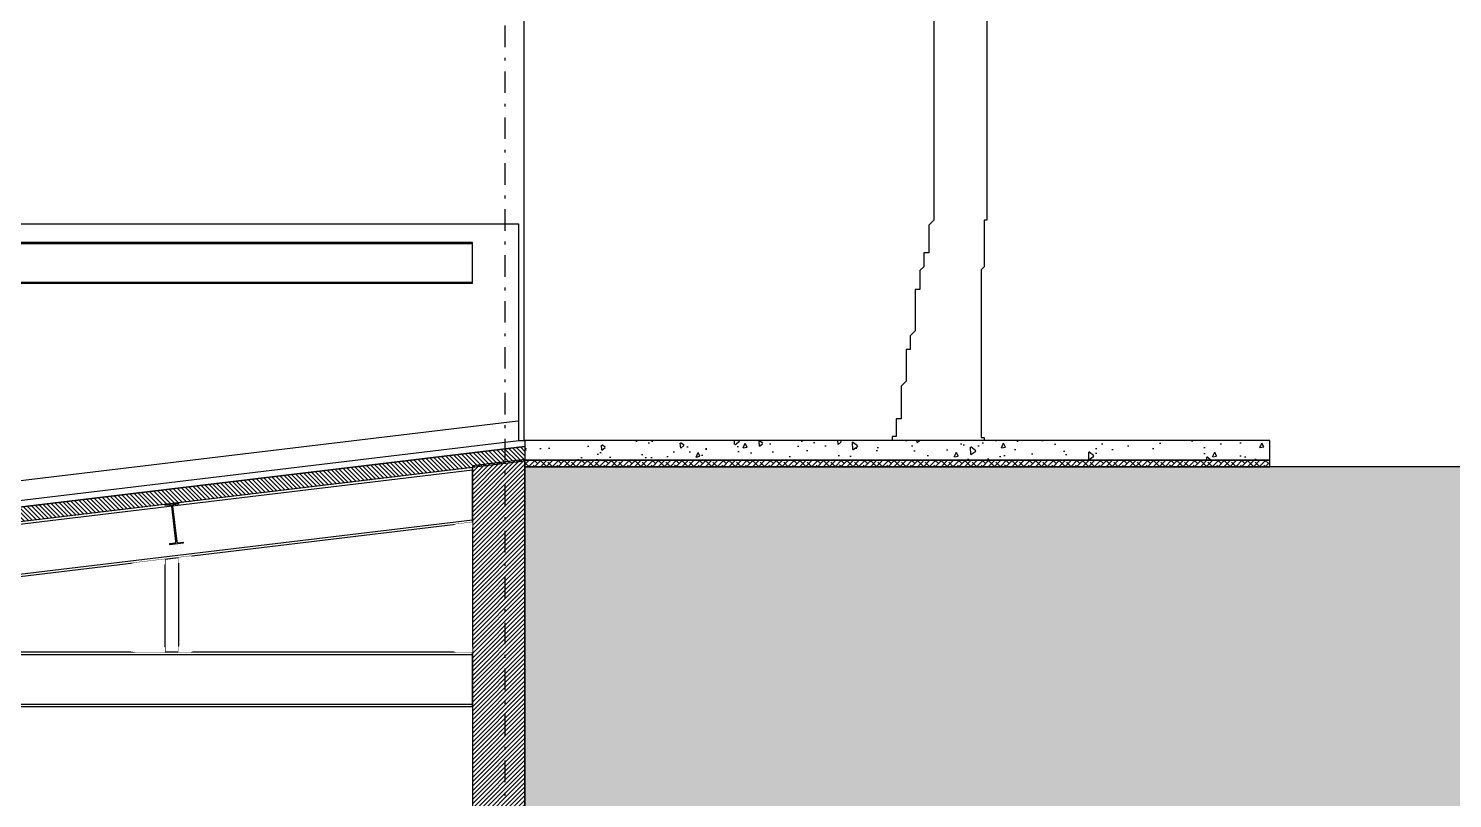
# Model space of a CAD drawing. Header units: millimetres. Extents: x -101 to 3415, y -52 to 1366.
# Drawn here: x 325.09 to 374.71, y 60.52 to 87.34 of the extents above; entities that cross this region are included whole.
import ezdxf

# ---------------------------------------------------------------- set-up
doc = ezdxf.new("R2010")
doc.units = ezdxf.units.MM
doc.set_wipeout_variables(frame=1)
doc.linetypes.add('DASHDOT2', pattern=[0.5, 0.25, -0.125, 0, -0.125])
doc.layers.add('00_ARQ', color=8, linetype='Continuous')

msp = doc.modelspace()

# ---------------------------------------------------------------- hatches: boundary and pattern name
at = {"layer": '00_ARQ', "ltscale": 3}
h = msp.add_hatch(dxfattribs=at)
h.set_pattern_fill('AR-CONC', color=9, scale=0.009146, angle=45, style=0)
h.set_pattern_definition([(95, (4871.278, -1168.6405), (1.2812828, 1.07512403), [0.1742282, -1.9165101]), (40, (4871.278, -1168.6405), (-1.46350267, 1.0076584), [0.13938255, -1.53321343]), (145.451445, (4871.3848, -1168.5509), (-0.1822198, 2.08278236), [0.1480712, -1.6287843]), (91.1842, (4870.9495, -1168.312), (2.024982, 1.4811995), [0.2613423, -2.8747652]), (141.63556, (4871.1183, -1168.1885), (-0.064813, 3.1354377), [0.2221069, -2.4431787]), (36.18415, (4870.9495, -1168.312), (-0.064813, 3.1354377), [0.2090735, -2.2998097]), (66, (4871.1959, -1168.2298), (1.64186044, 0.31914534), [0.1742282, -1.9165101]), (11, (4871.196, -1168.2298), (-0.79148005, 1.5908378), [0.13938255, -1.5332081]), (116.451445, (4871.3327, -1168.2032), (0.8503804, 1.9099831), [0.1480712, -1.6287815]), (82.5, (4871.27805, -1168.64046), (-0.52685022, 0.56679873), [0, -1.51462375, 0, -1.55643852, 0, -1.5390157]), (52.5, (4871.27805, -1168.6405), (-0.2157478, 1.08000444), [0, -0.88740226, 0, -1.47977811, 0, -0.58656825]), (12.5, (4870.91174, -1169.0068), (0.91392393, 0.839827405), [0, -0.58076064, 0, -1.8119732, 0, -2.40434905]), (2.5, (4870.7475, -1169.171), (0.79352852, 1.12239898), [0, -0.75498883, 0, -1.20333605, 0, -1.70743628])])
h.paths.add_polyline_path([(368.344, 72.992), (342.392, 72.992), (342.392, 72.306), (368.344, 72.306)])
at = {"layer": '00_ARQ'}
h = msp.add_hatch(dxfattribs=at)
h.set_pattern_fill('EARTH', color=9, scale=0.457292, angle=45, style=0)
h.set_pattern_definition([(45, (-3488.3955, -6.6233), (3e-16, 4.1065979), [2.903803, -2.903803]), (45, (-3489.1654, -5.8534), (3e-16, 4.1065979), [2.903803, -2.903803]), (45, (-3489.9354, -5.0834), (3e-16, 4.1065979), [2.903803, -2.903803]), (135, (-3489.9354, -4.57), (-4.1065979, 3e-16), [2.903803, -2.903803]), (135, (-3489.1654, -3.8), (-4.1065979, 3e-16), [2.903803, -2.903803]), (135, (-3488.3955, -3.03), (-4.1065979, 3e-16), [2.903803, -2.903803])])
h.paths.add_polyline_path([(201.99, 72.077), (188.272, 72.077), (188.272, 21.089), (391.208, 21.089), (391.208, 72.077), (342.392, 72.077), (342.392, 34.808), (338.505, 34.808), (338.505, 35.723), (206.602, 35.723), (206.602, 34.808), (201.99, 34.808)])
h = msp.add_hatch(dxfattribs=at)
h.set_pattern_fill('LINE', color=9, scale=0.034297, angle=45, style=0)
h.set_pattern_definition([(45, (-3488.39546, -6.62335), (-0.07699871, 0.07699871), [])])
h.paths.add_polyline_path([(342.392, 38.695), (342.392, 72.326), (342.392, 72.326), (340.563, 72.107), (340.563, 38.695)])
at = {"layer": '00_ARQ', "ltscale": 3}
h = msp.add_hatch(dxfattribs=at)
h.set_pattern_fill('ANSI38', color=9, scale=0.045729, style=0)
h.set_pattern_definition([(45, (-1103.71412, -98.03116), (-0.102664947, 0.102664947), []), (135, (-1103.71412, -98.03116), (-0.30799484, 0.102664947), [0.3629754, -0.21778524])])
h.paths.add_polyline_path([(342.394, 72.306), (368.344, 72.306), (368.344, 72.077), (342.394, 72.077)])

# ---------------------------------------------------------------- linework, layer by layer
at = {"layer": '00_ARQ', "color": 9, "linetype": 'DASHDOT2', "ltscale": 3}
msp.add_line((341.707, 38.695), (341.707, 195.855), dxfattribs=at)
at = {"layer": '00_ARQ', "color": 9}
for points in [[(328.637, 94.629), (328.637, 90.368), (342.358, 90.368), (342.358, 72.992)], [(356.636, 90.596), (356.636, 80.659), (356.465, 80.488), (356.465, 79.525), (356.293, 79.525), (356.293, 79.043), (356.155, 78.906), (356.155, 78.253), (355.984, 78.253), (355.984, 76.809), (355.812, 76.637), (355.812, 76.155), (355.674, 76.155), (355.674, 75.055), (355.502, 74.883), (355.502, 73.749), (355.331, 73.749), (355.331, 73.13), (355.193, 73.13), (355.193, 72.992)], [(358.492, 87.777), (358.492, 80.659), (358.389, 80.659), (358.389, 79.043), (358.286, 78.94), (358.286, 73.095), (358.389, 73.095), (358.389, 72.992)], [(320.486, 80.569), (320.486, 80.538), (342.166, 80.537), (342.166, 73.678)], [(285.022, 66.133), (285.022, 66.824), (342.142, 73.678), (342.166, 73.678), (342.166, 72.992)]]:
    msp.add_lwpolyline(points, dxfattribs=at)
for points in [[(318.506, 78.47), (340.563, 78.47), (340.563, 79.883), (318.506, 79.883)], [(318.506, 78.511), (340.563, 78.511), (340.563, 79.843), (318.506, 79.843)], [(368.344, 72.992), (342.392, 72.992), (342.392, 72.306), (368.344, 72.306)], [(342.392, 38.695), (342.392, 72.326), (342.392, 72.326), (342.392, 72.326), (340.563, 72.107), (340.563, 38.695)]]:
    msp.add_lwpolyline(points, close=True, dxfattribs=at)
at = {"layer": '00_ARQ', "color": 9, "ltscale": 2}
for points in [[(342.392, 72.992), (342.392, 72.787), (286.941, 66.131), (285.022, 66.133), (342.183, 72.992), (342.392, 72.992), (342.392, 72.992)], [(201.99, 72.077), (188.272, 72.077), (188.272, 21.089), (391.208, 21.089), (391.208, 72.077), (342.392, 72.077), (342.392, 34.808), (338.505, 34.808), (338.505, 35.723), (206.602, 35.723), (206.602, 34.808), (201.99, 34.808)], [(340.563, 72.047), (286.972, 65.614), (302.819, 65.614), (340.563, 70.145)], [(287.586, 65.614), (340.563, 71.973), (340.563, 70.218), (302.205, 65.614)], [(329.855, 68.86), (330.317, 68.915), (330.317, 65.614), (329.855, 65.614)], [(340.563, 65.614), (318.921, 65.614), (318.921, 63.726), (340.563, 63.726)], [(318.921, 65.541), (340.563, 65.541), (340.563, 63.799), (318.921, 63.799)]]:
    msp.add_lwpolyline(points, close=True, dxfattribs=at)
at = {"layer": '00_ARQ', "color": 9, "ltscale": 3}
msp.add_lwpolyline([(368.344, 72.306), (342.392, 72.306), (342.392, 72.077), (368.343, 72.077)], close=True, dxfattribs=at)

# ---------------------------------------------------------------- next in the draw order: wipeouts: each hides what was drawn before it
at = {"color": 9, "ltscale": 2}
for points in [[(330.317, 68.733), (330.317, 68.915), (330.73, 68.965), (340.563, 65.797), (340.563, 65.614), (339.996, 65.614)], [(318.694, 67.344), (318.694, 67.52), (319.301, 67.593), (329.855, 65.79), (329.855, 65.614), (328.823, 65.614)]]:
    msp.add_wipeout(points, dxfattribs=at).dxf.layer = '00_ARQ'

# ---------------------------------------------------------------- next in the draw order: wipeouts: each hides what was drawn before it
for points in [[(330.317, 65.804), (330.317, 65.614), (330.747, 65.614), (340.563, 69.955), (340.563, 70.145), (339.973, 70.074)], [(318.694, 65.795), (318.694, 65.614), (319.317, 65.614), (329.855, 68.679), (329.855, 68.86), (328.796, 68.733)]]:
    msp.add_wipeout(points, dxfattribs=at).dxf.layer = '00_ARQ'

# ---------------------------------------------------------------- next in the draw order: hatches: boundary and pattern name
at = {"layer": '00_ARQ'}
h = msp.add_hatch(dxfattribs=at)
h.set_pattern_fill('LINE', color=9, scale=0.034297, angle=45, style=0)
h.set_pattern_definition([(135, (627.50475, 97.80338), (0.07699871, 0.07699871), [])])
h.paths.add_polyline_path([(232.026, 65.614), (232.026, 66.131), (286.941, 66.131), (342.392, 72.787), (342.392, 72.266), (286.972, 65.614)])
h = msp.add_hatch(color=9, dxfattribs=at)
edge = h.paths.add_edge_path()
edge.add_line((330.11, 70.705), (330.258, 69.474))
edge.add_arc((330.303, 69.476), 0.0449, 183.4197, 260.2536)
edge.add_line((330.295, 69.432), (330.482, 69.455))
edge.add_line((330.482, 69.455), (330.486, 69.414))
edge.add_line((330.486, 69.414), (330.023, 69.359))
edge.add_line((330.023, 69.359), (330.018, 69.399))
edge.add_line((330.018, 69.399), (330.205, 69.421))
edge.add_arc((330.187, 69.462), 0.0443, 292.7654, 370.9399)
edge.add_line((330.231, 69.471), (330.083, 70.702))
edge.add_arc((330.038, 70.699), 0.0448, 3.307, 80.3664)
edge.add_line((330.046, 70.743), (329.86, 70.721))
edge.add_line((329.86, 70.721), (329.855, 70.762))
edge.add_line((329.855, 70.762), (330.318, 70.817))
edge.add_line((330.318, 70.817), (330.323, 70.777))
edge.add_line((330.323, 70.777), (330.137, 70.754))
edge.add_arc((330.155, 70.713), 0.0454, 113.8984, 189.8069)

# ---------------------------------------------------------------- next in the draw order: linework, layer by layer
at = {"layer": '00_ARQ', "color": 9, "ltscale": 2}
msp.add_lwpolyline([(232.026, 65.614), (232.026, 66.131), (286.941, 66.131), (342.392, 72.787), (342.392, 72.266), (286.972, 65.614)], close=True, dxfattribs=at)
at = {"layer": '00_ARQ', "color": 9}
msp.add_lwpolyline([(330.11, 70.705), (330.258, 69.474, 0.348403), (330.295, 69.432), (330.482, 69.455), (330.486, 69.414), (330.023, 69.359), (330.018, 69.399), (330.205, 69.421, 0.354976), (330.231, 69.471), (330.083, 70.702, 0.349507), (330.046, 70.743), (329.86, 70.721), (329.855, 70.762), (330.318, 70.817), (330.323, 70.777), (330.137, 70.754, 0.343881)], format="xyb", close=True, dxfattribs=at)

doc.saveas('drawing.dxf')
